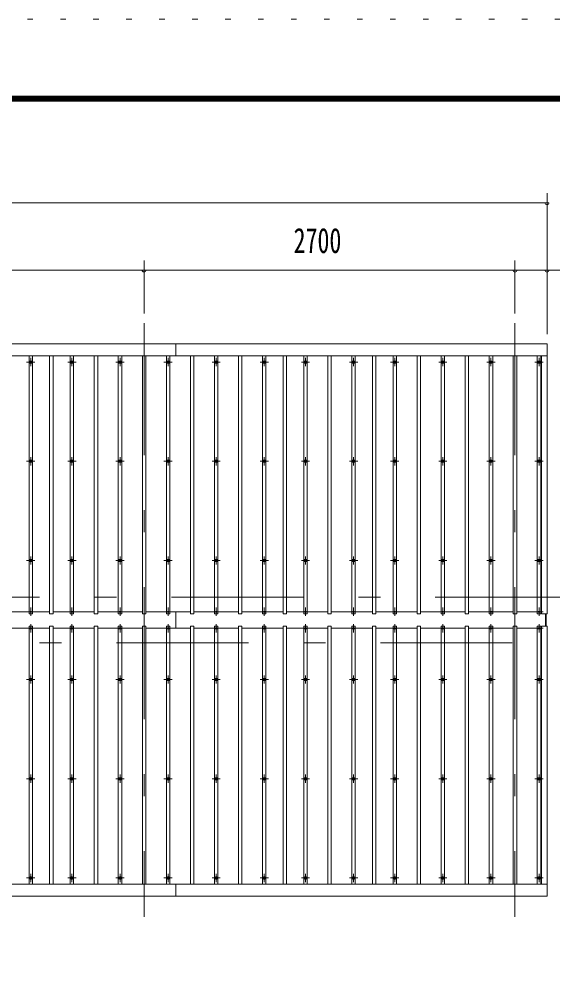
# Model space of a CAD drawing. Units: millimetres, scale not verified. Extents: x -34086 to 34091, y -14700 to 14700.
# Drawn here: x 2052 to 5935, y 7701 to 14700 of the extents above; entities that cross this region are included whole.
import ezdxf
from ezdxf.enums import TextEntityAlignment as Align

# ---------------------------------------------------------------- set-up
doc = ezdxf.new("R2010")
doc.units = ezdxf.units.MM
doc.header["$LTSCALE"] = 80
doc.linetypes.add('USER3', pattern=[24, 12, -5, 2, -5])
doc.linetypes.add('USER4', pattern=[3, 0.5, -2.5])
for name, color, linetype, lineweight in [('0-2_1-07BOLD', 7, 'Continuous', 18), ('0-3_1-27CENTER', 3, 'USER3', 18), ('0-4_1-47THIN', 4, 'Continuous', 18), ('0-5_1-57DIM', 3, 'Continuous', 18), ('0-C_F-F1PAPER', 5, 'Continuous', 18), ('0-D_F-E_J_ADD', 5, 'USER4', 18)]:
    doc.layers.add(name, color=color, linetype=linetype, lineweight=lineweight)
doc.styles.add('ＭＳ ゴシック', font='')
doc.styles.get('ＭＳ ゴシック').set_extended_font_data('MS Gothic')

msp = doc.modelspace()

# ---------------------------------------------------------------- linework, layer by layer
at = {"layer": '0-2_1-07BOLD'}
for p, q in [((3190.32, 12340.54), (3190.32, 12253.1)), ((5893.32, 12253.1), (-4772.68, 12253.1)), ((3190.32, 10392.03), (3190.32, 10271.05)), ((5883.32, 10377.02), (5883.32, 10286.06)), ((5888.32, 10286.06), (5888.32, 10377.02)), ((-4772.68, 8409.98), (5893.32, 8409.98)), ((3190.32, 8409.98), (3190.32, 8322.54))]:
    msp.add_line(p, q, dxfattribs=at)
for points in [[(-4732.68, 12253.1), (-4732.68, 10377.02), (-4772.68, 10377.02), (-4772.68, 12340.54), (5893.32, 12340.54), (5893.32, 10377.02)], [(5893.32, 10377.02), (5853.32, 10377.02), (5853.32, 12253.1)], [(5893.32, 8322.54), (-4772.68, 8322.54), (-4772.68, 10286.06), (-4732.68, 10286.06), (-4732.68, 8409.98)], [(5853.32, 8409.98), (5853.32, 10286.06), (5893.32, 10286.06), (5893.32, 8322.54)]]:
    msp.add_lwpolyline(points, dxfattribs=at)
for centre in [(2135.32, 12207.36), (2435.32, 12207.36), (2785.32, 12207.36), (3135.32, 12207.36), (3485.32, 12207.36), (3835.32, 12207.36), (4135.32, 12207.36), (4485.32, 12207.36), (4785.32, 12207.36), (5135.32, 12207.36), (5485.32, 12207.36), (5835.32, 12207.36), (2135.32, 11485.7), (2435.32, 11485.7), (2785.32, 11485.7), (3135.32, 11485.7), (3485.32, 11485.7), (3835.32, 11485.7), (4135.32, 11485.7), (4485.32, 11485.7), (4785.32, 11485.7), (5135.32, 11485.7), (5485.32, 11485.7), (5835.32, 11485.7), (2135.32, 10764.04), (2435.32, 10764.04), (2785.32, 10764.04), (3135.32, 10764.04), (3485.32, 10764.04), (3835.32, 10764.04), (4135.32, 10764.04), (4485.32, 10764.04), (4785.32, 10764.04), (5135.32, 10764.04), (5485.32, 10764.04), (5835.32, 10764.04), (2135.32, 9899.04), (2435.32, 9899.04), (2785.32, 9899.04), (3135.32, 9899.04), (3485.32, 9899.04), (3835.32, 9899.04), (4135.32, 9899.04), (4485.32, 9899.04), (4785.32, 9899.04), (5135.32, 9899.04), (5485.32, 9899.04), (5835.32, 9899.04), (2135.32, 9177.38), (2435.32, 9177.38), (2785.32, 9177.38), (3135.32, 9177.38), (3485.32, 9177.38), (3835.32, 9177.38), (4135.32, 9177.38), (4485.32, 9177.38), (4785.32, 9177.38), (5135.32, 9177.38), (5485.32, 9177.38), (5835.32, 9177.38), (2135.32, 8455.72), (2435.32, 8455.72), (2785.32, 8455.72), (3135.32, 8455.72), (3485.32, 8455.72), (3835.32, 8455.72), (4135.32, 8455.72), (4485.32, 8455.72), (4785.32, 8455.72), (5135.32, 8455.72), (5485.32, 8455.72), (5835.32, 8455.72)]:
    msp.add_circle(centre, 10, dxfattribs=at)
for centre, start, end in [((2135.32, 10380.99), 46.3961, 133.6039), ((2135.32, 10401.99), 226.39838, 313.60162), ((2435.32, 10380.99), 46.3961, 133.6039), ((2435.32, 10401.99), 226.39838, 313.60162), ((2785.32, 10380.99), 46.3961, 133.6039), ((2785.32, 10401.99), 226.39838, 313.60162), ((3135.32, 10380.99), 46.3961, 133.6039), ((3135.32, 10401.99), 226.39838, 313.60162), ((3485.32, 10380.99), 46.3961, 133.6039), ((3485.32, 10401.99), 226.39838, 313.60162), ((3835.32, 10380.99), 46.3961, 133.6039), ((3835.32, 10401.99), 226.39838, 313.60162), ((4135.32, 10380.99), 46.3961, 133.6039), ((4135.32, 10401.99), 226.39838, 313.60162), ((4485.32, 10380.99), 46.3961, 133.6039), ((4485.32, 10401.99), 226.39838, 313.60162), ((4785.32, 10380.99), 46.3961, 133.6039), ((4785.32, 10401.99), 226.39838, 313.60162), ((5135.32, 10380.99), 46.3961, 133.6039), ((5135.32, 10401.99), 226.39838, 313.60162), ((5485.32, 10380.99), 46.3961, 133.6039), ((5485.32, 10401.99), 226.39838, 313.60162), ((5835.32, 10380.99), 46.3961, 133.6039), ((5835.32, 10401.99), 226.39838, 313.60162), ((2135.32, 10261.09), 46.39838, 133.60162), ((2135.32, 10282.09), 226.3961, 313.6039), ((2435.32, 10261.09), 46.39838, 133.60162), ((2435.32, 10282.09), 226.3961, 313.6039), ((2785.32, 10261.09), 46.39838, 133.60162), ((2785.32, 10282.09), 226.3961, 313.6039), ((3135.32, 10261.09), 46.39838, 133.60162), ((3135.32, 10282.09), 226.3961, 313.6039), ((3485.32, 10261.09), 46.39838, 133.60162), ((3485.32, 10282.09), 226.3961, 313.6039), ((3835.32, 10261.09), 46.39838, 133.60162), ((3835.32, 10282.09), 226.3961, 313.6039), ((4135.32, 10261.09), 46.39838, 133.60162), ((4135.32, 10282.09), 226.3961, 313.6039), ((4485.32, 10261.09), 46.39838, 133.60162), ((4485.32, 10282.09), 226.3961, 313.6039), ((4785.32, 10261.09), 46.39838, 133.60162), ((4785.32, 10282.09), 226.3961, 313.6039), ((5135.32, 10261.09), 46.39838, 133.60162), ((5135.32, 10282.09), 226.3961, 313.6039), ((5485.32, 10261.09), 46.39838, 133.60162), ((5485.32, 10282.09), 226.3961, 313.6039), ((5835.32, 10261.09), 46.39838, 133.60162), ((5835.32, 10282.09), 226.3961, 313.6039)]:
    msp.add_arc(centre, 14.5, start, end, dxfattribs=at)
at = {"layer": '0-3_1-27CENTER'}
for p, q in [((2960.32, 12490.54), (2960.32, 8172.54)), ((5660.32, 12490.54), (5660.32, 8172.54)), ((2105.32, 12207.36), (2165.32, 12207.36)), ((2135.32, 12177.37), (2135.32, 12237.37)), ((2405.32, 12207.36), (2465.32, 12207.36)), ((2435.32, 12177.37), (2435.32, 12237.37)), ((2755.32, 12207.36), (2815.32, 12207.36)), ((2785.32, 12177.37), (2785.32, 12237.37)), ((3105.32, 12207.36), (3165.32, 12207.36)), ((3135.32, 12237.37), (3135.32, 12177.37)), ((3455.32, 12207.36), (3515.32, 12207.36)), ((3485.32, 12177.37), (3485.32, 12237.37)), ((3805.32, 12207.36), (3865.32, 12207.36)), ((3835.32, 12177.37), (3835.32, 12237.37)), ((4105.32, 12207.36), (4165.32, 12207.36)), ((4135.32, 12237.37), (4135.32, 12177.37)), ((4455.32, 12207.36), (4515.32, 12207.36)), ((4485.32, 12177.37), (4485.32, 12237.37)), ((4755.32, 12207.36), (4815.32, 12207.36)), ((4785.32, 12177.37), (4785.32, 12237.37)), ((5105.32, 12207.36), (5165.32, 12207.36)), ((5135.32, 12237.37), (5135.32, 12177.37)), ((5455.32, 12207.36), (5515.32, 12207.36)), ((5485.32, 12177.37), (5485.32, 12237.37)), ((5805.32, 12207.36), (5865.32, 12207.36)), ((5835.32, 12177.37), (5835.32, 12237.37)), ((2105.32, 11485.7), (2165.32, 11485.7)), ((2135.32, 11515.7), (2135.32, 11455.7)), ((2465.32, 11485.7), (2405.32, 11485.7)), ((2435.32, 11455.7), (2435.32, 11515.7)), ((2755.32, 11485.7), (2815.32, 11485.7)), ((2785.32, 11515.7), (2785.32, 11455.7)), ((3105.32, 11485.7), (3165.32, 11485.7)), ((3135.32, 11455.7), (3135.32, 11515.7)), ((3455.32, 11485.7), (3515.32, 11485.7)), ((3485.32, 11515.7), (3485.32, 11455.7)), ((3865.32, 11485.7), (3805.32, 11485.7)), ((3835.32, 11455.7), (3835.32, 11515.7)), ((4105.32, 11485.7), (4165.32, 11485.7)), ((4135.32, 11515.7), (4135.32, 11455.7)), ((4455.32, 11485.7), (4515.32, 11485.7)), ((4485.32, 11455.7), (4485.32, 11515.7)), ((4755.32, 11485.7), (4815.32, 11485.7)), ((4785.32, 11515.7), (4785.32, 11455.7)), ((5105.32, 11485.7), (5165.32, 11485.7)), ((5135.32, 11455.7), (5135.32, 11515.7)), ((5455.32, 11485.7), (5515.32, 11485.7)), ((5485.32, 11515.7), (5485.32, 11455.7)), ((5805.32, 11485.7), (5865.32, 11485.7)), ((5835.32, 11515.7), (5835.32, 11455.7)), ((2135.32, 10734.04), (2135.32, 10794.04)), ((2435.32, 10734.04), (2435.32, 10794.04)), ((2785.32, 10734.04), (2785.32, 10794.04)), ((3135.32, 10794.04), (3135.32, 10734.04)), ((3485.32, 10734.04), (3485.32, 10794.04)), ((3835.32, 10734.04), (3835.32, 10794.04)), ((4135.32, 10734.04), (4135.32, 10794.04)), ((4485.32, 10734.04), (4485.32, 10794.04)), ((4785.32, 10734.04), (4785.32, 10794.04)), ((5135.32, 10734.04), (5135.32, 10794.04)), ((5485.32, 10794.04), (5485.32, 10734.04)), ((5835.32, 10734.04), (5835.32, 10794.04)), ((2105.32, 10764.04), (2165.32, 10764.04)), ((2405.32, 10764.04), (2465.32, 10764.04)), ((2755.32, 10764.04), (2815.32, 10764.04)), ((3105.32, 10764.04), (3165.32, 10764.04)), ((3455.32, 10764.04), (3515.32, 10764.04)), ((3805.32, 10764.04), (3865.32, 10764.04)), ((4105.32, 10764.04), (4165.32, 10764.04)), ((4455.32, 10764.04), (4515.32, 10764.04)), ((4755.32, 10764.04), (4815.32, 10764.04)), ((5105.32, 10764.04), (5165.32, 10764.04)), ((5455.32, 10764.04), (5515.32, 10764.04)), ((5805.32, 10764.04), (5865.32, 10764.04)), ((6040.32, 10496.54), (-4919.68, 10496.54)), ((2165.32, 10391.49), (2105.32, 10391.49)), ((2135.32, 10361.5), (2135.32, 10421.49)), ((2465.32, 10391.49), (2405.32, 10391.49)), ((2435.32, 10361.5), (2435.32, 10421.49)), ((2815.32, 10391.49), (2755.32, 10391.49)), ((2785.32, 10361.5), (2785.32, 10421.49)), ((3105.32, 10391.49), (3165.32, 10391.49)), ((3135.32, 10361.5), (3135.32, 10421.49)), ((3515.32, 10391.49), (3455.32, 10391.49)), ((3485.32, 10361.5), (3485.32, 10421.49)), ((3865.32, 10391.49), (3805.32, 10391.49)), ((3835.32, 10361.5), (3835.32, 10421.49)), ((4165.32, 10391.49), (4105.32, 10391.49)), ((4135.32, 10361.5), (4135.32, 10421.49)), ((4455.32, 10391.49), (4515.32, 10391.49)), ((4485.32, 10361.5), (4485.32, 10421.49)), ((4815.32, 10391.49), (4755.32, 10391.49)), ((4785.32, 10361.5), (4785.32, 10421.49)), ((5105.32, 10391.49), (5165.32, 10391.49)), ((5135.32, 10361.5), (5135.32, 10421.49)), ((5515.32, 10391.49), (5455.32, 10391.49)), ((5485.32, 10361.5), (5485.32, 10421.49)), ((5805.32, 10391.49), (5865.32, 10391.49)), ((5835.32, 10421.49), (5835.32, 10361.5)), ((2135.32, 10301.59), (2135.32, 10241.59)), ((2435.32, 10241.59), (2435.32, 10301.59)), ((2785.32, 10301.59), (2785.32, 10241.59)), ((3135.32, 10241.59), (3135.32, 10301.59)), ((3485.32, 10301.59), (3485.32, 10241.59)), ((3835.32, 10241.59), (3835.32, 10301.59)), ((4135.32, 10301.59), (4135.32, 10241.59)), ((4485.32, 10241.59), (4485.32, 10301.59)), ((4785.32, 10301.59), (4785.32, 10241.59)), ((5135.32, 10241.59), (5135.32, 10301.59)), ((5485.32, 10301.59), (5485.32, 10241.59)), ((5835.32, 10301.59), (5835.32, 10241.59)), ((2165.32, 10271.59), (2105.32, 10271.59)), ((2465.32, 10271.59), (2405.32, 10271.59)), ((2755.32, 10271.59), (2815.32, 10271.59)), ((3165.32, 10271.59), (3105.32, 10271.59)), ((3455.32, 10271.59), (3515.32, 10271.59)), ((3865.32, 10271.59), (3805.32, 10271.59)), ((4105.32, 10271.59), (4165.32, 10271.59)), ((4515.32, 10271.59), (4455.32, 10271.59)), ((4815.32, 10271.59), (4755.32, 10271.59)), ((5165.32, 10271.59), (5105.32, 10271.59)), ((5455.32, 10271.59), (5515.32, 10271.59)), ((5865.32, 10271.59), (5805.32, 10271.59)), ((-4919.68, 10166.54), (6040.32, 10166.54)), ((2165.32, 9899.04), (2105.32, 9899.04)), ((2135.32, 9929.04), (2135.32, 9869.04)), ((2465.32, 9899.04), (2405.32, 9899.04)), ((2435.32, 9929.04), (2435.32, 9869.04)), ((2815.32, 9899.04), (2755.32, 9899.04)), ((2785.32, 9929.04), (2785.32, 9869.04)), ((3165.32, 9899.04), (3105.32, 9899.04)), ((3135.32, 9929.04), (3135.32, 9869.04)), ((3515.32, 9899.04), (3455.32, 9899.04)), ((3485.32, 9929.04), (3485.32, 9869.04)), ((3865.32, 9899.04), (3805.32, 9899.04)), ((3835.32, 9869.04), (3835.32, 9929.04)), ((4165.32, 9899.04), (4105.32, 9899.04)), ((4135.32, 9929.04), (4135.32, 9869.04)), ((4515.32, 9899.04), (4455.32, 9899.04)), ((4485.32, 9929.04), (4485.32, 9869.04)), ((4815.32, 9899.04), (4755.32, 9899.04)), ((4785.32, 9869.04), (4785.32, 9929.04)), ((5165.32, 9899.04), (5105.32, 9899.04)), ((5135.32, 9929.04), (5135.32, 9869.04)), ((5515.32, 9899.04), (5455.32, 9899.04)), ((5485.32, 9929.04), (5485.32, 9869.04)), ((5865.32, 9899.04), (5805.32, 9899.04)), ((5835.32, 9869.04), (5835.32, 9929.04)), ((2105.32, 9177.38), (2165.32, 9177.38)), ((2135.32, 9147.38), (2135.32, 9207.38)), ((2465.32, 9177.38), (2405.32, 9177.38)), ((2435.32, 9207.38), (2435.32, 9147.38)), ((2755.32, 9177.38), (2815.32, 9177.38)), ((2785.32, 9147.38), (2785.32, 9207.38)), ((3105.32, 9177.38), (3165.32, 9177.38)), ((3135.32, 9207.38), (3135.32, 9147.38)), ((3455.32, 9177.38), (3515.32, 9177.38)), ((3485.32, 9147.38), (3485.32, 9207.38)), ((3865.32, 9177.38), (3805.32, 9177.38)), ((3835.32, 9207.38), (3835.32, 9147.38)), ((4105.32, 9177.38), (4165.32, 9177.38)), ((4135.32, 9147.38), (4135.32, 9207.38)), ((4455.32, 9177.38), (4515.32, 9177.38)), ((4485.32, 9207.38), (4485.32, 9147.38)), ((4755.32, 9177.38), (4815.32, 9177.38)), ((4785.32, 9147.38), (4785.32, 9207.38)), ((5105.32, 9177.38), (5165.32, 9177.38)), ((5135.32, 9207.38), (5135.32, 9147.38)), ((5455.32, 9177.38), (5515.32, 9177.38)), ((5485.32, 9147.38), (5485.32, 9207.38)), ((5805.32, 9177.38), (5865.32, 9177.38)), ((5835.32, 9147.38), (5835.32, 9207.38)), ((2135.32, 8485.72), (2135.32, 8425.72)), ((2435.32, 8485.72), (2435.32, 8425.72)), ((2785.32, 8485.72), (2785.32, 8425.72)), ((3135.32, 8485.72), (3135.32, 8425.72)), ((3485.32, 8425.72), (3485.32, 8485.72)), ((3835.32, 8485.72), (3835.32, 8425.72)), ((4135.32, 8425.72), (4135.32, 8485.72)), ((4485.32, 8485.72), (4485.32, 8425.72)), ((4785.32, 8425.72), (4785.32, 8485.72)), ((5135.32, 8485.72), (5135.32, 8425.72)), ((5485.32, 8485.72), (5485.32, 8425.72)), ((5835.32, 8485.72), (5835.32, 8425.72)), ((2165.32, 8455.72), (2105.32, 8455.72)), ((2465.32, 8455.72), (2405.32, 8455.72)), ((2815.32, 8455.72), (2755.32, 8455.72)), ((3165.32, 8455.72), (3105.32, 8455.72)), ((3455.32, 8455.72), (3515.32, 8455.72)), ((3865.32, 8455.72), (3805.32, 8455.72)), ((4105.32, 8455.72), (4165.32, 8455.72)), ((4515.32, 8455.72), (4455.32, 8455.72)), ((4815.32, 8455.72), (4755.32, 8455.72)), ((5165.32, 8455.72), (5105.32, 8455.72)), ((5515.32, 8455.72), (5455.32, 8455.72)), ((5865.32, 8455.72), (5805.32, 8455.72))]:
    msp.add_line(p, q, dxfattribs=at)
at = {"layer": '0-4_1-47THIN'}
for p, q in [((2147.82, 12253.1), (2147.82, 10377.02)), ((2297.82, 10377.02), (2297.82, 12253.1)), ((2447.82, 12253.1), (2447.82, 10377.02)), ((2622.82, 12253.1), (2622.82, 10377.02)), ((2797.82, 10377.02), (2797.82, 12253.1)), ((2972.82, 10377.02), (2972.82, 12253.1)), ((3147.82, 12253.1), (3147.82, 10377.02)), ((3322.82, 12253.1), (3322.82, 10377.02)), ((3497.82, 10377.02), (3497.82, 12253.1)), ((3672.82, 12253.1), (3672.82, 10377.02)), ((3847.82, 10377.02), (3847.82, 12253.1)), ((3997.82, 12253.1), (3997.82, 10377.02)), ((4147.82, 12253.1), (4147.82, 10377.02)), ((4322.82, 12253.1), (4322.82, 10377.02)), ((4497.82, 12253.1), (4497.82, 10377.02)), ((4647.82, 12253.1), (4647.82, 10377.02)), ((4797.82, 12253.1), (4797.82, 10377.02)), ((4972.82, 12253.1), (4972.82, 10377.02)), ((5147.82, 12253.1), (5147.82, 10377.02)), ((5322.82, 10377.02), (5322.82, 12253.1)), ((5497.82, 12253.1), (5497.82, 10377.02)), ((5672.82, 12253.1), (5672.82, 10377.02)), ((5847.82, 12253.1), (5847.82, 10377.02)), ((2122.82, 10392.03), (1997.82, 10392.03)), ((2272.82, 10392.03), (2147.82, 10392.03)), ((2422.82, 10392.03), (2297.82, 10392.03)), ((2597.82, 10392.03), (2447.82, 10392.03)), ((2772.82, 10392.03), (2622.82, 10392.03)), ((2947.82, 10392.03), (2797.82, 10392.03)), ((3122.82, 10392.03), (2972.82, 10392.03)), ((3297.82, 10392.03), (3147.82, 10392.03)), ((3472.82, 10392.03), (3322.82, 10392.03)), ((3647.82, 10392.03), (3497.82, 10392.03)), ((3822.82, 10392.03), (3672.82, 10392.03)), ((3972.82, 10392.03), (3847.82, 10392.03)), ((4122.82, 10392.03), (3997.82, 10392.03)), ((4297.82, 10392.03), (4147.82, 10392.03)), ((4472.82, 10392.03), (4322.82, 10392.03)), ((4622.82, 10392.03), (4497.82, 10392.03)), ((4772.82, 10392.03), (4647.82, 10392.03)), ((4947.82, 10392.03), (4797.82, 10392.03)), ((5122.82, 10392.03), (4972.82, 10392.03)), ((5297.82, 10392.03), (5147.82, 10392.03)), ((5472.82, 10392.03), (5322.82, 10392.03)), ((5647.82, 10392.03), (5497.82, 10392.03)), ((5822.82, 10392.03), (5672.82, 10392.03)), ((5847.82, 10392.03), (5853.32, 10392.03)), ((1997.82, 10271.05), (2122.82, 10271.05)), ((2122.82, 10286.06), (2122.82, 8409.98)), ((2147.82, 10271.05), (2272.82, 10271.05)), ((2272.82, 10286.06), (2272.82, 8409.98)), ((2297.82, 10271.05), (2422.82, 10271.05)), ((2422.82, 10286.06), (2422.82, 8409.98)), ((2447.82, 10271.05), (2597.82, 10271.05)), ((2597.82, 10286.06), (2597.82, 8409.98)), ((2622.82, 10271.05), (2772.82, 10271.05)), ((2772.82, 10286.06), (2772.82, 8409.98)), ((2797.82, 10271.05), (2947.82, 10271.05)), ((2947.82, 10286.06), (2947.82, 8409.98)), ((2972.82, 10271.05), (3122.82, 10271.05)), ((3122.82, 10286.06), (3122.82, 8409.98)), ((3147.82, 10271.05), (3297.82, 10271.05)), ((3297.82, 10286.06), (3297.82, 8409.98)), ((3322.82, 10271.05), (3472.82, 10271.05)), ((3472.82, 10286.06), (3472.82, 8409.98)), ((3497.82, 10271.05), (3647.82, 10271.05)), ((3647.82, 10286.06), (3647.82, 8409.98)), ((3672.82, 10271.05), (3822.82, 10271.05)), ((3822.82, 10286.06), (3822.82, 8409.98)), ((3847.82, 10271.05), (3972.82, 10271.05)), ((3972.82, 10286.06), (3972.82, 8409.98)), ((3997.82, 10271.05), (4122.82, 10271.05)), ((4122.82, 10286.06), (4122.82, 8409.98)), ((4147.82, 10271.05), (4297.82, 10271.05)), ((4297.82, 10286.06), (4297.82, 8409.98)), ((4322.82, 10271.05), (4472.82, 10271.05)), ((4472.82, 10286.06), (4472.82, 8409.98)), ((4497.82, 10271.05), (4622.82, 10271.05)), ((4622.82, 10286.06), (4622.82, 8409.98)), ((4647.82, 10271.05), (4772.82, 10271.05)), ((4772.82, 10286.06), (4772.82, 8409.98)), ((4797.82, 10271.05), (4947.82, 10271.05)), ((4947.82, 10286.06), (4947.82, 8409.98)), ((4972.82, 10271.05), (5122.82, 10271.05)), ((5122.82, 10286.06), (5122.82, 8409.98)), ((5147.82, 10271.05), (5297.82, 10271.05)), ((5297.82, 10286.06), (5297.82, 8409.98)), ((5322.82, 10271.05), (5472.82, 10271.05)), ((5472.82, 10286.06), (5472.82, 8409.98)), ((5497.82, 10271.05), (5647.82, 10271.05)), ((5647.82, 10286.06), (5647.82, 8409.98)), ((5672.82, 10271.05), (5822.82, 10271.05)), ((5822.82, 10286.06), (5822.82, 8409.98)), ((5847.82, 10271.05), (5853.32, 10271.05))]:
    msp.add_line(p, q, dxfattribs=at)
for points in [[(2147.82, 10377.02), (2122.82, 10377.02), (2122.82, 12253.1)], [(2272.82, 12253.1), (2272.82, 10377.02), (2297.82, 10377.02)], [(2447.82, 10377.02), (2422.82, 10377.02), (2422.82, 12253.1)], [(2622.82, 10377.02), (2597.82, 10377.02), (2597.82, 12253.1)], [(2772.82, 12253.1), (2772.82, 10377.02), (2797.82, 10377.02)], [(2947.82, 12253.1), (2947.82, 10377.02), (2972.82, 10377.02)], [(3147.82, 10377.02), (3122.82, 10377.02), (3122.82, 12253.1)], [(3322.82, 10377.02), (3297.82, 10377.02), (3297.82, 12253.1)], [(3472.82, 12253.1), (3472.82, 10377.02), (3497.82, 10377.02)], [(3672.82, 10377.02), (3647.82, 10377.02), (3647.82, 12253.1)], [(3822.82, 12253.1), (3822.82, 10377.02), (3847.82, 10377.02)], [(3997.82, 10377.02), (3972.82, 10377.02), (3972.82, 12253.1)], [(4147.82, 10377.02), (4122.82, 10377.02), (4122.82, 12253.1)], [(4322.82, 10377.02), (4297.82, 10377.02), (4297.82, 12253.1)], [(4497.82, 10377.02), (4472.82, 10377.02), (4472.82, 12253.1)], [(4647.82, 10377.02), (4622.82, 10377.02), (4622.82, 12253.1)], [(4797.82, 10377.02), (4772.82, 10377.02), (4772.82, 12253.1)], [(4972.82, 10377.02), (4947.82, 10377.02), (4947.82, 12253.1)], [(5147.82, 10377.02), (5122.82, 10377.02), (5122.82, 12253.1)], [(5297.82, 12253.1), (5297.82, 10377.02), (5322.82, 10377.02)], [(5497.82, 10377.02), (5472.82, 10377.02), (5472.82, 12253.1)], [(5672.82, 10377.02), (5647.82, 10377.02), (5647.82, 12253.1)], [(5847.82, 10377.02), (5822.82, 10377.02), (5822.82, 12253.1)], [(2147.82, 8409.98), (2147.82, 10286.06), (2122.82, 10286.06)], [(2297.82, 8409.98), (2297.82, 10286.06), (2272.82, 10286.06)], [(2447.82, 8409.98), (2447.82, 10286.06), (2422.82, 10286.06)], [(2622.82, 8409.98), (2622.82, 10286.06), (2597.82, 10286.06)], [(2797.82, 8409.98), (2797.82, 10286.06), (2772.82, 10286.06)], [(2972.82, 8409.98), (2972.82, 10286.06), (2947.82, 10286.06)], [(3147.82, 8409.98), (3147.82, 10286.06), (3122.82, 10286.06)], [(3322.82, 8409.98), (3322.82, 10286.06), (3297.82, 10286.06)], [(3497.82, 8409.98), (3497.82, 10286.06), (3472.82, 10286.06)], [(3672.82, 8409.98), (3672.82, 10286.06), (3647.82, 10286.06)], [(3847.82, 8409.98), (3847.82, 10286.06), (3822.82, 10286.06)], [(3997.82, 8409.98), (3997.82, 10286.06), (3972.82, 10286.06)], [(4147.82, 8409.98), (4147.82, 10286.06), (4122.82, 10286.06)], [(4322.82, 8409.98), (4322.82, 10286.06), (4297.82, 10286.06)], [(4497.82, 8409.98), (4497.82, 10286.06), (4472.82, 10286.06)], [(4647.82, 8409.98), (4647.82, 10286.06), (4622.82, 10286.06)], [(4797.82, 8409.98), (4797.82, 10286.06), (4772.82, 10286.06)], [(4972.82, 8409.98), (4972.82, 10286.06), (4947.82, 10286.06)], [(5147.82, 8409.98), (5147.82, 10286.06), (5122.82, 10286.06)], [(5322.82, 8409.98), (5322.82, 10286.06), (5297.82, 10286.06)], [(5497.82, 8409.98), (5497.82, 10286.06), (5472.82, 10286.06)], [(5672.82, 8409.98), (5672.82, 10286.06), (5647.82, 10286.06)], [(5847.82, 8409.98), (5847.82, 10286.06), (5822.82, 10286.06)]]:
    msp.add_lwpolyline(points, dxfattribs=at)
at = {"layer": '0-5_1-57DIM'}
for p, q in [((5893.32, 12410.54), (5893.32, 13435.54)), ((-4772.68, 13365.54), (5893.32, 13365.54)), ((5907.32, 13365.54), (5879.32, 13365.54)), ((2960.32, 12945.53), (2960.32, 12560.54)), ((5660.32, 12945.53), (5660.32, 12560.54)), ((710.32, 12875.53), (2960.32, 12875.53)), ((2974.32, 12875.53), (2946.32, 12875.53)), ((2960.32, 12875.53), (5660.32, 12875.53)), ((5674.32, 12875.53), (5646.32, 12875.53)), ((5660.32, 12875.53), (5893.32, 12875.53)), ((5907.32, 12875.53), (5879.32, 12875.53)), ((6442.82, 12875.53), (5893.32, 12875.53))]:
    msp.add_line(p, q, dxfattribs=at)
for centre in [(5893.32, 13365.54), (2960.32, 12875.53), (5660.32, 12875.53), (5893.32, 12875.53)]:
    msp.add_arc(centre, 14, 180, 0, dxfattribs=at)
at = {"layer": '0-C_F-F1PAPER'}
for points in [[(33390.86, -14000), (-6789.13, -14000), (-6789.13, 14140), (33390.86, 14140)], [(33387.36, -13996.5), (-6785.63, -13996.5), (-6785.63, 14136.5), (33387.36, 14136.5)], [(33383.86, -13993), (-6782.13, -13993), (-6782.13, 14133), (33383.86, 14133)], [(33380.36, -13989.5), (33380.36, 14129.5), (-6778.63, 14129.5), (-6778.63, -13989.5)], [(33376.86, -13986), (-6775.13, -13986), (-6775.13, 14126), (33376.86, 14126)], [(33373.36, -13982.5), (33373.36, 14122.5), (-6771.63, 14122.5), (-6771.63, -13982.5)], [(33369.86, -13979), (-6768.13, -13979), (-6768.13, 14119), (33369.86, 14119)], [(33366.37, -13975.5), (33366.37, 14115.5), (-6764.63, 14115.5), (-6764.63, -13975.5)], [(33362.86, -13972), (33362.86, 14112), (-6761.13, 14112), (-6761.13, -13972)], [(33359.36, -13968.5), (33359.36, 14108.5), (-6757.63, 14108.5), (-6757.63, -13968.5)], [(33355.86, -13965), (-6754.13, -13965), (-6754.13, 14105), (33355.86, 14105)]]:
    msp.add_lwpolyline(points, close=True, dxfattribs=at)
at = {"layer": '0-D_F-E_J_ADD'}
msp.add_lwpolyline([(34090.87, -14700), (-7489.13, -14700), (-7489.13, 14700), (34090.87, 14700)], close=True, dxfattribs=at)

# ---------------------------------------------------------------- texts
at = {"layer": '0-5_1-57DIM', "color": 7, "style": 'ＭＳ ゴシック', "width": 0.7}
msp.add_text('2700', height=182.3, dxfattribs=at).set_placement((4049.08, 12945.53), align=Align.BOTTOM_LEFT)

doc.saveas('drawing.dxf')
